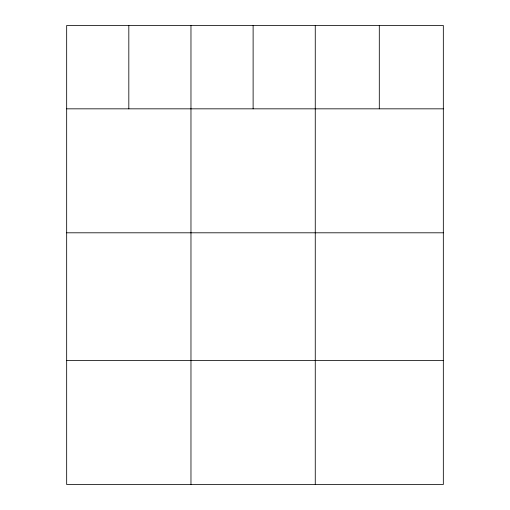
<?xml version="1.0" encoding="UTF-8"?>
<svg xmlns="http://www.w3.org/2000/svg" width="510" height="510" viewBox="0 0 510 510"><rect width="100%" height="100%" fill="white"/><g stroke="black" fill="none" stroke-linecap="round" stroke-linejoin="round"><path stroke-width="0.76" d="M443.33 108.834L443.33 484.5L66.67 484.5L66.67 25.5L443.33 25.5L443.33 108.834L66.67 108.834M66.67 232.802L443.33 232.802M66.67 360.532L443.33 360.532M379.3 25.5L379.3 108.834M315.263 25.5L315.263 484.5M253.119 25.5L253.119 108.834M190.969 25.5L190.969 484.5M128.82 25.5L128.82 108.834"/></g></svg>
